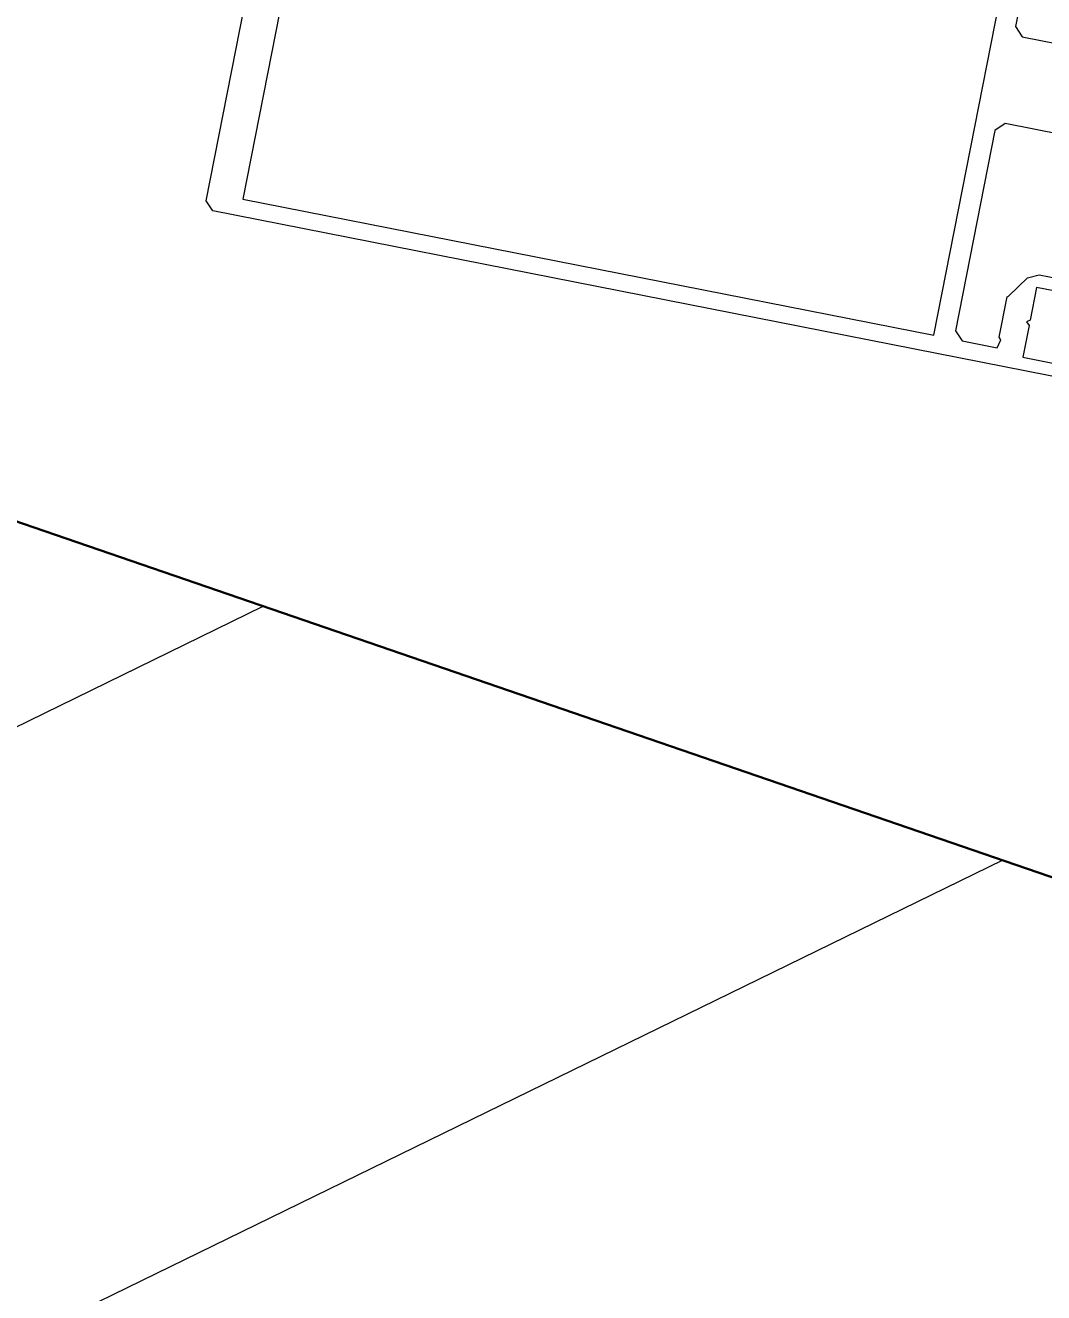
# Model space of a CAD drawing. Header units: millimetres. Extents: x -360149 to 9420325, y 0 to 292181.
# Drawn here: x -188163.5 to -188048.4, y 112613.6 to 112756.8 of the extents above; entities that cross this region are included whole.
import ezdxf
from ezdxf import colors
from ezdxf.entities.mleader import LeaderData, LeaderLine
from ezdxf.math import Vec2, Vec3

# ---------------------------------------------------------------- set-up
doc = ezdxf.new("R2010")
doc.units = ezdxf.units.MM
doc.header["$MEASUREMENT"] = 0
doc.layers.get('0').update_dxf_attribs({"color": 250, "lineweight": 9})
for name, color, linetype, lineweight in [('_АР ТЕКСТ', 250, 'Continuous', 25), ('АР_Колонны', 5, 'Continuous', 30), ('АР_Колонны Штрих', 250, 'Continuous', 5), ('АР_Отметки', 250, 'Continuous', 15), ('АР_Перегородки витражные', 152, 'Continuous', 13), ('АР_Размеры дверей', 15, 'Continuous', 0), ('АР_стены', 250, 'Continuous', 30), ('АР_Сущ Несущая стена', 202, 'Continuous', 30)]:
    doc.layers.add(name, color=color, linetype=linetype, lineweight=lineweight)
doc.styles.add('ISOCPEUR', font='isocpeur.ttf', dxfattribs={"width": 0.7})

# ---------------------------------------------------------------- blocks, each defined once
blk = doc.blocks.new('_DotSmall')
at = {"color": 0, "linetype": 'ByBlock', "const_width": 0.5}
blk.add_lwpolyline([(-0.0625, 0, 1), (0.0625, 0, 1)], format="xyb", close=True, dxfattribs=at)
blk = doc.blocks.new('A$Cb1ac1438')
at = {"layer": 'АР_Колонны Штрих', "ltscale": 100}
h = blk.add_hatch(dxfattribs=at)
h.set_pattern_fill('ANSI35', color=256, scale=500, angle=161.0398319781508)
h.set_pattern_definition([(206.0398319781508, (898269.906760073, -348997.308166508), (54.8744852097032, -112.3111342341892), []), (206.0398319781508, (898186.3139504915, -348968.589842044), (54.8744852097032, -112.3111342341892), [156.25, -31.25, 0, -31.25])])
h.paths.add_polyline_path([(5719.346614299488, -202.5913746167789), (6097.64448702152, -332.5556754611025), (6227.608787865844, 45.74219726095907), (5849.310915143811, 175.7064981052536)])
at = {"layer": 'АР_Колонны', "ltscale": 100}
blk.add_lwpolyline([(6097.64448702152, -332.5556754611025), (5719.346614299488, -202.5913746167789), (5849.310915143811, 175.7064981052536), (6227.608787865844, 45.74219726095907)], close=True, dxfattribs=at)
blk = doc.blocks.new('стойка витр.')
at = {"lineweight": 0, "ltscale": 100, "transparency": 33554687}
for points in [[(-12.4510803312005, 26.30097287951503), (-4.305940852005733, 4.821667629301373), (-4.8720624113339, 3.563811556159635), (-32.68827406296623, -6.984337978748954)], [(-29.14341260807123, -16.33238676948531), (-1.327200956468005, -5.784237234569446), (-0.06938087928574532, -6.350438765824947), (8.118987008783733, -27.94374036834779), (7.552865449426463, -29.20159644143132), (3.790811872313498, -30.62819989795389), (3.216969908826286, -29.80262791351561), (3.358505795680685, -29.48817839122057), (1.715760294842767, -25.15614305267809), (1.558535533695249, -25.08537510928727), (-0.902061547501944, -23.41060979175381), (-2.258247086545452, -23.27287612311193), (-7.844300284108613, -25.39115610946465)], [(-6.413508587575052, -26.41332106186019), (-1.739484192192322, -24.64089033441996), (-0.3993375533900689, -28.17495120693638), (0.02910832117777318, -28.2732586849088), (-0.1831955090747215, -28.74493296838773), (1.113700732850702, -32.16493950470613), (-3.560323662532028, -33.93737023214635)], [(-3.953589570330223, -35.65123370236688), (88.61521743849153, -0.5483364844694734), (89.18141896976158, 0.709483592720062), (67.18472618525266, 58.71630840156286)]]:
    blk.add_lwpolyline(points, dxfattribs=at)
blk.add_lwpolyline([(63.8117502759269, 56.26367979055794), (85.07351613373612, 0.1949089383633691), (10.63088292890461, -28.03438542609365), (-10.63088292890461, 28.03438542610093)], close=True, dxfattribs=at)
blk = doc.blocks.new('A$Cae753e6d')
at = {"color": 5, "lineweight": 0, "ltscale": 100, "transparency": 33554687}
for points in [[(-42.57989575096872, -52.64996138155402), (-20.03402428305708, -48.24683397960325), (-18.8897597193718, -49.01712881213462), (-13.18760490964632, -78.2145691072219)], [(-3.375373831600882, -76.29827575852687), (-9.077528641326353, -47.10083546345413), (-8.307161059346981, -45.95661987662606), (14.35836730990559, -41.53012391332595), (15.50263187347446, -42.30041874587187), (16.2738300570054, -46.24927907524398), (15.36325110692997, -46.67555325481226), (15.07720018178225, -46.48297657507646), (10.53005534643307, -47.37101756536867), (10.43376700649969, -47.51404302792798), (8.367739864392206, -49.65668362136057), (8.00309199502226, -50.97016818966949), (9.148199046496302, -56.83359980155365)], [(10.39718234702013, -55.59584910621925), (9.439035672694445, -50.68973356715287), (13.14858219970483, -49.96527250629151), (13.31779031804763, -49.55956467997748), (13.746866705711, -49.84842969955935), (17.33669546828605, -49.14734908640094), (18.29484214261174, -54.05346462546731)], [(19.91774619743228, -54.73034607573936), (0.9417017695959657, 42.43501381140959), (-0.2025138172321022, 43.20538139344717), (-61.08969807066023, 31.31433385530545)]]:
    blk.add_lwpolyline(points, dxfattribs=at)
blk.add_lwpolyline([(-59.24152691301424, 27.57580246441648), (-0.3886317064752802, 39.06956068692671), (14.87165694439318, -39.06956068691215), (-43.98123826214578, -50.56331890943693)], close=True, dxfattribs=at)
at = {"layer": 'АР_Перегородки витражные', "rotation": 80.28340479355269}
blk.add_blockref('стойка витр.', (-14.5547906588763, -44.81643979817454), dxfattribs=at)
blk = doc.blocks.new('A$Cec9b444d')
at = {"color": 241, "ltscale": 100, "true_color": 0xf7abae, "xscale": -1, "rotation": 89.90413134762046}
blk.add_blockref('A$Cae753e6d', (6134.083444841612, 136.0487856346961), dxfattribs=at)

msp = doc.modelspace()

# ---------------------------------------------------------------- linework, layer by layer
at = {"layer": 'АР_Сущ Несущая стена', "lineweight": 18, "ltscale": 100}
for centre, radius, start, end in [((-197116.3547424845, 115484.5892881857), 9778.654617052323, 272.5925479651556, 356.6353913736798), ((-197124.0221649795, 115502.5789153872), 9144.28346907419, 272.8206375183279, 356.2887310665694)]:
    msp.add_arc(centre, radius, start, end, dxfattribs=at)

# ---------------------------------------------------------------- block references
at = {"layer": 'АР_Размеры дверей', "ltscale": 100}
msp.add_blockref('A$Cec9b444d', (-194233.915110983, 112600.6824583525), dxfattribs=at)
at = {"layer": 'АР_стены', "color": 51, "ltscale": 100, "true_color": 0xf8f6b0}
msp.add_blockref('A$Cb1ac1438', (-194233.915110983, 112600.6824583525), dxfattribs=at)

# ---------------------------------------------------------------- leaders
at = {"layer": '_АР ТЕКСТ'}
ml = msp.add_multileader_mtext('Standard', dxfattribs=at)
ml.set_content('{\\W0.8;-2,550}', color=256, style='ISOCPEUR')
ml.set_leader_properties(color=256, linetype='Continuous', lineweight=-1)
ml.set_arrow_properties(name='DOTSMALL')
ml.build(insert=Vec2(0, 0))
ml.multileader.update_dxf_attribs({"has_text_frame": 1, "text_left_attachment_type": 4, "text_right_attachment_type": 4, "dogleg_length": 100, "arrow_head_size": 180})
ctx = ml.context
ctx.base_point, ctx.char_height, ctx.arrow_head_size, ctx.landing_gap_size, ctx.plane_origin = Vec3(-302775.822290387, 123943.2638625839, -1.961751612303354), 250, 180, 50, Vec3(-302295.4889269536, 121699.245469789, -1.961751612303354)
ctx.left_attachment, ctx.right_attachment = 4, 4
notes = []
notes.append((ctx, [(0, (0, 0, 0), (0, 0), (1, 0), 1, [])]))
ctx.mtext.insert, ctx.mtext.width, ctx.mtext.defined_height, ctx.mtext.line_spacing_style, ctx.mtext.flow_direction = Vec3(-302725.822290387, 124276.5971959173, -1.961751612303354), 801.0864057841361, 330.709552927064, 2, 5
ml = msp.add_multileader_mtext('Standard', dxfattribs=at)
ml.set_content('{\\W0.8;-2,550}', color=256, style='ISOCPEUR')
ml.set_leader_properties(color=256, linetype='Continuous', lineweight=-1)
ml.set_arrow_properties(name='DOTSMALL')
ml.build(insert=Vec2(0, 0))
ml.multileader.update_dxf_attribs({"has_text_frame": 1, "text_left_attachment_type": 4, "text_right_attachment_type": 4, "dogleg_length": 100, "arrow_head_size": 180})
ctx = ml.context
ctx.base_point, ctx.char_height, ctx.arrow_head_size, ctx.landing_gap_size, ctx.plane_origin = Vec3(-314736.0148765142, 120073.2763382189, -1.961751612303354), 250, 180, 50, Vec3(-314255.6815130808, 117829.2579454239, -1.961751612303354)
ctx.left_attachment, ctx.right_attachment = 4, 4
notes.append((ctx, [(0, (0, 0, 0), (0, 0), (1, 0), 1, [])]))
ctx.mtext.insert, ctx.mtext.width, ctx.mtext.defined_height, ctx.mtext.line_spacing_style, ctx.mtext.flow_direction = Vec3(-314686.0148765142, 120406.6096715522, -1.961751612303354), 801.0864057841361, 330.709552927064, 2, 5
at = {"layer": 'АР_Отметки'}
ml = msp.add_multileader_mtext('Standard', dxfattribs=at)
ml.set_content('%%P0,000', color=256, style='ISOCPEUR')
ml.set_leader_properties(color=256, linetype='Continuous', lineweight=-1)
ml.set_arrow_properties(name='DOTSMALL')
ml.build(insert=Vec2(0, 0))
ml.multileader.update_dxf_attribs({"has_text_frame": 1, "text_left_attachment_type": 4, "text_right_attachment_type": 4, "dogleg_length": 100, "arrow_head_size": 180})
ctx = ml.context
ctx.base_point, ctx.char_height, ctx.arrow_head_size, ctx.landing_gap_size, ctx.plane_origin = Vec3(-195756.5539536524, 128483.8249865545, -0.1595442850443263), 250, 180, 50, Vec3(-198827.6356693176, 126894.2764455226, -0.1595442850443263)
ctx.left_attachment, ctx.right_attachment = 4, 4
notes.append((ctx, [(0, (0, 0, 0), (0, 0), (1, 0), 1, [])]))
ctx.mtext.insert, ctx.mtext.width, ctx.mtext.line_spacing_style, ctx.mtext.flow_direction = Vec3(-195706.5539536524, 128817.1583198878, -0.1595442850443263), 852.6970314602484, 2, 5
ml = msp.add_multileader_mtext('Standard', dxfattribs=at)
ml.set_content('{\\W0.8;-2,250}', color=256, style='ISOCPEUR')
ml.set_leader_properties(color=256, linetype='Continuous', lineweight=-1)
ml.set_arrow_properties(name='DOTSMALL')
ml.build(insert=Vec2(0, 0))
ml.multileader.update_dxf_attribs({"has_text_frame": 1, "text_left_attachment_type": 4, "text_right_attachment_type": 4, "dogleg_length": 100, "arrow_head_size": 180})
ctx = ml.context
ctx.base_point, ctx.char_height, ctx.arrow_head_size, ctx.landing_gap_size, ctx.plane_origin = Vec3(-296774.1426544723, 128156.9544789155), 250, 180, 50, Vec3(-296855.5361043215, 126878.8351738673)
ctx.left_attachment, ctx.right_attachment = 4, 4
notes.append((ctx, [(0, (0, 0, 0), (0, 0), (1, 0), 1, [])]))
ctx.mtext.insert, ctx.mtext.width, ctx.mtext.defined_height, ctx.mtext.line_spacing_style, ctx.mtext.flow_direction = Vec3(-296724.1426544723, 128490.2878122488), 769.9889591111103, 343.8884462512117, 2, 5
ml = msp.add_multileader_mtext('Standard', dxfattribs=at)
ml.set_content('%%P0,000', color=256, style='ISOCPEUR')
ml.set_leader_properties(color=256, linetype='Continuous', lineweight=-1)
ml.set_arrow_properties(name='DOTSMALL')
ml.build(insert=Vec2(0, 0))
ml.multileader.update_dxf_attribs({"has_text_frame": 1, "text_left_attachment_type": 4, "text_right_attachment_type": 4, "dogleg_length": 100, "arrow_head_size": 180})
ctx = ml.context
ctx.base_point, ctx.char_height, ctx.arrow_head_size, ctx.landing_gap_size, ctx.plane_origin = Vec3(-202684.2395502269, 121780.8524941115, -0.1595442850443263), 250, 180, 50, Vec3(-205755.3212658922, 120191.3039530797, -0.1595442850443263)
ctx.left_attachment, ctx.right_attachment = 4, 4
notes.append((ctx, [(0, (0, 0, 0), (0, 0), (1, 0), 1, [])]))
ctx.mtext.insert, ctx.mtext.width, ctx.mtext.line_spacing_style, ctx.mtext.flow_direction = Vec3(-202634.2395502269, 122114.1858274449, -0.1595442850443263), 852.6970314602484, 2, 5
ml = msp.add_multileader_mtext('Standard', dxfattribs=at)
ml.set_content('{\\W0.8;-2,250}', color=256, style='ISOCPEUR')
ml.set_leader_properties(color=256, linetype='Continuous', lineweight=-1)
ml.set_arrow_properties(name='DOTSMALL')
ml.build(insert=Vec2(0, 0))
ml.multileader.update_dxf_attribs({"has_text_frame": 1, "text_left_attachment_type": 4, "text_right_attachment_type": 4, "dogleg_length": 100, "arrow_head_size": 180})
ctx = ml.context
ctx.base_point, ctx.char_height, ctx.arrow_head_size, ctx.landing_gap_size, ctx.plane_origin = Vec3(-298305.7964583198, 120267.0421383413, 1.149675994230903e-08), 250, 180, 50, Vec3(-302964.3053933498, 116414.7346247101, 1.149675994230903e-08)
ctx.left_attachment, ctx.right_attachment = 4, 4
notes.append((ctx, [(0, (0, 0, 0), (0, 0), (1, 0), 1, [])]))
ctx.mtext.insert, ctx.mtext.width, ctx.mtext.defined_height, ctx.mtext.line_spacing_style, ctx.mtext.flow_direction = Vec3(-298255.7964583198, 120600.3754716746, 1.149675994230903e-08), 769.9889591111103, 343.8884462512117, 2, 5
ml = msp.add_multileader_mtext('Standard', dxfattribs=at)
ml.set_content('{\\W0.8;-2,250}', color=256, style='ISOCPEUR')
ml.set_leader_properties(color=256, linetype='Continuous', lineweight=-1)
ml.set_arrow_properties(name='DOTSMALL')
ml.build(insert=Vec2(0, 0))
ml.multileader.update_dxf_attribs({"has_text_frame": 1, "text_left_attachment_type": 4, "text_right_attachment_type": 4, "dogleg_length": 100, "arrow_head_size": 180})
ctx = ml.context
ctx.base_point, ctx.char_height, ctx.arrow_head_size, ctx.landing_gap_size, ctx.plane_origin = Vec3(-335903.2474202309, 116985.8569053825, 1.149675994230903e-08), 250, 180, 50, Vec3(-337173.9636271417, 115928.762695511, 1.149675994230903e-08)
ctx.left_attachment, ctx.right_attachment = 4, 4
notes.append((ctx, [(0, (0, 0, 0), (0, 0), (1, 0), 1, [])]))
ctx.mtext.insert, ctx.mtext.width, ctx.mtext.defined_height, ctx.mtext.line_spacing_style, ctx.mtext.flow_direction = Vec3(-335853.2474202309, 117319.1902387158, 1.149675994230903e-08), 769.9889591111103, 343.8884462512117, 2, 5
ml = msp.add_multileader_mtext('Standard', dxfattribs=at)
ml.set_content('{\\W0.8;-2,650}', color=256, style='ISOCPEUR')
ml.set_leader_properties(color=256, linetype='Continuous', lineweight=-1)
ml.set_arrow_properties(name='DOTSMALL')
ml.build(insert=Vec2(0, 0))
ml.multileader.update_dxf_attribs({"has_text_frame": 1, "text_left_attachment_type": 4, "text_right_attachment_type": 4, "dogleg_length": 100, "arrow_head_size": 180})
ctx = ml.context
ctx.base_point, ctx.char_height, ctx.arrow_head_size, ctx.landing_gap_size, ctx.plane_origin = Vec3(-302334.9622879638, 113770.4183644647), 250, 180, 50, Vec3(-302336.2563643702, 112502.8541723344)
ctx.left_attachment, ctx.right_attachment = 4, 4
notes.append((ctx, [(0, (0, 0, 0), (0, 0), (1, 0), 1, [])]))
ctx.mtext.insert, ctx.mtext.width, ctx.mtext.defined_height, ctx.mtext.line_spacing_style, ctx.mtext.flow_direction = Vec3(-302284.9622879638, 114103.751697798), 881.1857792269554, 430.9869369475685, 2, 5
for ctx, leaders in notes:
    for number, flags, end, landing, length, lines in leaders:
        leader = LeaderData()
        leader.index, (leader.has_last_leader_line, leader.has_dogleg_vector, leader.attachment_direction) = number, flags
        leader.last_leader_point, leader.dogleg_vector, leader.dogleg_length = Vec3(end), Vec3(landing), length
        for number, points, colour, breaks in lines:
            line = LeaderLine()
            line.index, line.vertices, line.color, line.breaks = number, Vec3.list(points), colors.encode_raw_color(colour), breaks
            leader.lines.append(line)
        ctx.leaders.append(leader)

doc.saveas('drawing.dxf')
